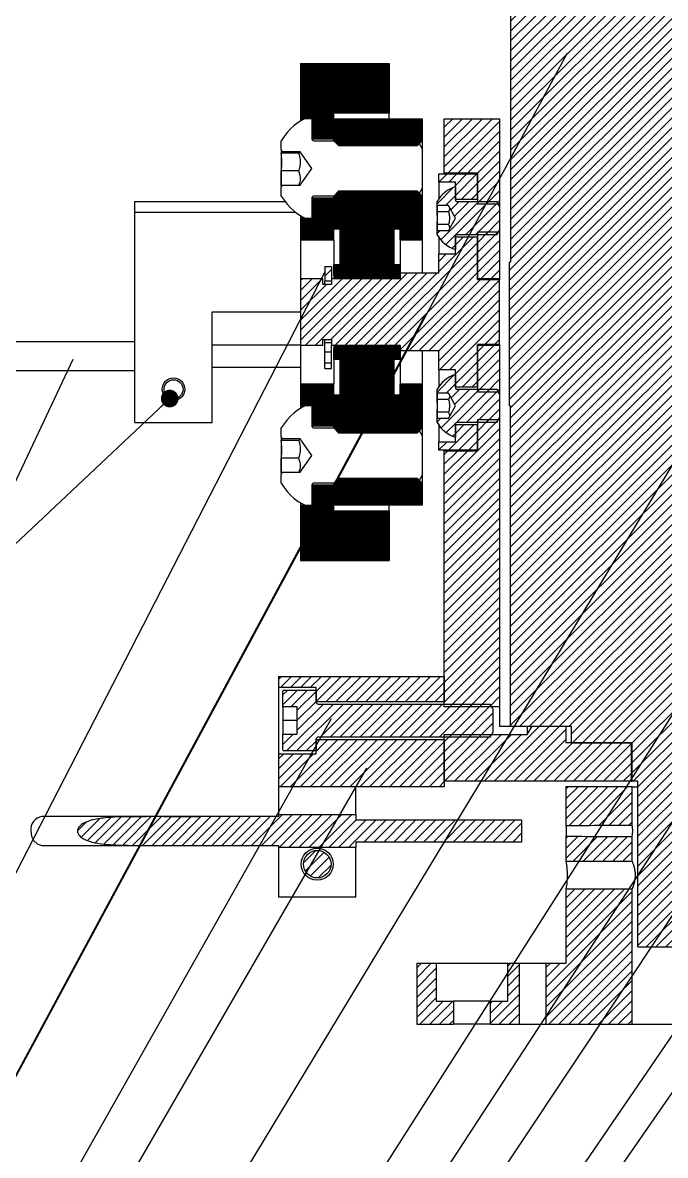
# Model space of a CAD drawing. Header units: millimetres. Extents: x 0 to 4220, y 0 to 2956.
# Drawn here: x 1058 to 1349, y 1924 to 2437 of the extents above; entities that cross this region are included whole.
import ezdxf

# ---------------------------------------------------------------- set-up
doc = ezdxf.new("R2010")
doc.units = ezdxf.units.MM
doc.linetypes.add('SLD-实线', pattern=[0])
doc.layers.add('文字', color=7, linetype='SLD-实线', lineweight=15)
doc.styles.get("Standard").update_dxf_attribs({"font": 'HYSWLONGFANGSONG.TTF'})
doc.dimstyles.new('SLDDIMSTYLE0', dxfattribs={"dimtxt": 0, "dimasz": 8, "dimexe": 0, "dimexo": 0.0625, "dimgap": 0, "dimtad": 0, "dimtih": 1, "dimtoh": 1, "dimdec": 0, "dimrnd": 1e-09, "dimzin": 0, "dimdsep": 46, "dimtxsty": 'Standard', "dimblk1": 'DOT', "dimblk2": 'DOT', "dimsah": 1, "dimcen": 0.09, "dimadec": 0, "dimazin": 0, "dimtfac": 8, "dimtdec": 0, "dimtofl": 0, "dimtmove": 0, "dimatfit": 3, "dimldrblk": 'DOT', "dimfxl": 0, "dimfrac": 2, "dimtolj": 1, "dimtzin": 0, "dimarcsym": 0})
doc.dimstyles.new('SLDDIMSTYLE1', dxfattribs={"dimtxt": 0, "dimasz": 30, "dimexe": 0, "dimexo": 0.0625, "dimgap": 0, "dimtad": 0, "dimtih": 1, "dimtoh": 1, "dimdec": 0, "dimrnd": 1e-09, "dimzin": 0, "dimdsep": 46, "dimtxsty": 'Standard', "dimblk1": 'NONE', "dimblk2": 'NONE', "dimsah": 1, "dimcen": 0.09, "dimadec": 0, "dimazin": 0, "dimtfac": 30, "dimtdec": 0, "dimtofl": 0, "dimtmove": 0, "dimatfit": 3, "dimldrblk": 'NONE', "dimfxl": 0, "dimfrac": 2, "dimtolj": 1, "dimtzin": 0, "dimarcsym": 0})

# ---------------------------------------------------------------- blocks, each defined once
blk = doc.blocks.new('_NONE')
blk = doc.blocks.new('_DOT')
at = {"color": 0, "linetype": 'ByBlock', "lineweight": -2}
blk.add_line((-0.5, 0), (-1, 0), dxfattribs=at)
at = {"color": 0, "linetype": 'ByBlock', "const_width": 0.5}
blk.add_lwpolyline([(-0.25, 0, 1), (0.25, 0, 1)], format="xyb", close=True, dxfattribs=at)

msp = doc.modelspace()

# ---------------------------------------------------------------- hatches: boundary and pattern name
at = {"linetype": 'SLD-实线', "lineweight": 0}
h = msp.add_hatch(dxfattribs=at)
h.set_pattern_fill('ANSI31', style=0)
h.paths.add_polyline_path([(1484.63, 2502.16), (1434.63, 2502.16), (1434.63, 2508.41), (1419.63, 2508.41), (1419.63, 2518.41), (1278.63, 2518.41), (1278.63, 2453.41), (1279.13, 2453.41), (1279.13, 2328.41), (1278.63, 2328.41), (1278.63, 2263.41), (1279.13, 2263.41), (1279.13, 2118.41), (1306.63, 2118.41), (1306.63, 2110.91), (1334.13, 2110.91), (1334.13, 2093.41), (1336.63, 2093.41), (1336.63, 2018.41), (1364.13, 2018.41), (1364.13, 2110.91), (1391.63, 2110.91), (1391.63, 2118.41), (1419.13, 2118.41), (1419.13, 2263.41), (1419.63, 2263.41), (1419.63, 2328.41), (1419.13, 2328.41), (1419.13, 2453.41), (1419.63, 2453.41), (1419.63, 2493.41), (1434.63, 2493.41), (1434.63, 2497.16), (1484.63, 2497.16)], flags=0)
h = msp.add_hatch(dxfattribs=at)
h.set_pattern_fill('ANSI31', scale=0.08333333, angle=90, style=0)
h.paths.add_polyline_path([(1224.13, 2395.91), (1224.13, 2418.41), (1184.13, 2418.41), (1184.13, 2393.41), (1189.13, 2393.41), (1189.13, 2384.16), (1199.13, 2384.16), (1199.13, 2395.91)], flags=0)
h = msp.add_hatch(dxfattribs=at)
h.set_pattern_fill('ANSI31', scale=0.06666667, style=0)
h.paths.add_polyline_path([(1239.13, 2393.41), (1199.13, 2393.41), (1199.13, 2383.41), (1201.3, 2381.24), (1236.97, 2381.24), (1239.13, 2383.41)], flags=0)
h = msp.add_hatch(dxfattribs=at)
h.set_pattern_fill('ANSI31', style=0)
h.paths.add_polyline_path([(1249.13, 2393.41), (1249.13, 2368.91), (1264.13, 2368.91), (1264.13, 2354.66), (1274.13, 2354.66), (1274.13, 2393.41)], flags=0)
h = msp.add_hatch(dxfattribs=at)
h.set_pattern_fill('ANSI31', style=0)
h.paths.add_polyline_path([(1254.13, 2356.91), (1264.13, 2356.91), (1264.13, 2368.41), (1246.63, 2368.41), (1246.63, 2364.66), (1254.13, 2364.66)], flags=0)
h = msp.add_hatch(dxfattribs=at)
h.set_pattern_fill('ANSI31', scale=0.06666667, style=0)
h.paths.add_polyline_path([(1199.13, 2348.41), (1229.13, 2348.41), (1229.13, 2338.41), (1239.13, 2338.41), (1239.13, 2358.41), (1236.97, 2360.57), (1201.3, 2360.57), (1199.13, 2358.41)], flags=0)
h = msp.add_hatch(dxfattribs=at)
h.set_pattern_fill('ANSI31', style=0)
edge = h.paths.add_edge_path(flags=0)
edge.add_line((1254.13, 2348.41), (1251.08, 2342.63))
edge.add_line((1251.08, 2342.63), (1245.88, 2342.63))
edge.add_line((1245.88, 2342.63), (1245.88, 2340.91))
edge.add_arc((1258.9, 2348.41), 15.03, 209.9383, 251.4828)
edge.add_line((1254.13, 2334.16), (1254.13, 2340.41))
edge.add_arc((1254.63, 2340.41), 0.5, 90, 180, ccw=False)
edge.add_line((1254.63, 2340.91), (1272.88, 2340.91))
edge.add_line((1272.88, 2340.91), (1274.13, 2343.07))
edge.add_line((1274.13, 2343.07), (1274.13, 2353.74))
edge.add_line((1274.13, 2353.74), (1272.88, 2355.91))
edge.add_line((1272.88, 2355.91), (1254.63, 2355.91))
edge.add_arc((1254.63, 2356.41), 0.5, 180, 270, ccw=False)
edge.add_line((1254.13, 2356.41), (1254.13, 2362.66))
edge.add_arc((1258.9, 2348.41), 15.03, 108.5172, 150.0617)
edge.add_line((1245.88, 2355.91), (1245.88, 2354.18))
edge.add_line((1245.88, 2354.18), (1251.08, 2354.18))
edge.add_line((1251.08, 2354.18), (1254.13, 2348.41))
h = msp.add_hatch(dxfattribs=at)
h.set_pattern_fill('ANSI31', scale=0.08333333, angle=90, style=0)
h.paths.add_polyline_path([(1184.13, 2338.41), (1199.13, 2338.41), (1199.13, 2357.66), (1189.13, 2357.66), (1189.13, 2348.41), (1184.13, 2348.41)], flags=0)
h = msp.add_hatch(dxfattribs=at)
h.set_pattern_fill('ANSI31', scale=0.06666667, style=0)
edge = h.paths.add_edge_path(flags=0)
edge.add_arc((1200.63, 2346.91), 1.5, 90, 180)
edge.add_line((1199.13, 2346.91), (1199.13, 2343.41))
edge.add_line((1199.13, 2343.41), (1201.96, 2343.41))
edge.add_line((1201.96, 2343.41), (1201.96, 2327.41))
edge.add_line((1201.96, 2327.41), (1199.13, 2327.41))
edge.add_line((1199.13, 2327.41), (1199.13, 2322.41))
edge.add_arc((1200.63, 2322.41), 1.5, 180, 270)
edge.add_line((1200.63, 2320.91), (1227.63, 2320.91))
edge.add_arc((1227.63, 2322.41), 1.5, 270, 360)
edge.add_line((1229.13, 2322.41), (1229.13, 2327.41))
edge.add_line((1229.13, 2327.41), (1226.31, 2327.41))
edge.add_line((1226.31, 2327.41), (1226.31, 2343.41))
edge.add_line((1226.31, 2343.41), (1229.13, 2343.41))
edge.add_line((1229.13, 2343.41), (1229.13, 2346.91))
edge.add_arc((1227.63, 2346.91), 1.5, 0, 90)
edge.add_line((1227.63, 2348.41), (1200.63, 2348.41))
h = msp.add_hatch(dxfattribs=at)
h.set_pattern_fill('ANSI31', style=0)
h.paths.add_polyline_path([(1229.13, 2323.41), (1229.13, 2320.91), (1198.13, 2320.91), (1198.13, 2318.41), (1194.13, 2318.41), (1194.13, 2320.91), (1184.13, 2320.91), (1184.13, 2290.91), (1194.13, 2290.91), (1194.13, 2293.41), (1198.13, 2293.41), (1198.13, 2290.91), (1229.13, 2290.91), (1229.13, 2288.41), (1246.63, 2288.41), (1246.63, 2279.66), (1254.13, 2279.66), (1254.13, 2271.91), (1264.13, 2271.91), (1264.13, 2291.16), (1274.13, 2291.16), (1274.13, 2320.66), (1264.13, 2320.66), (1264.13, 2339.91), (1254.13, 2339.91), (1254.13, 2332.16), (1246.63, 2332.16), (1246.63, 2323.41)], flags=0)
h = msp.add_hatch(dxfattribs=at)
h.set_pattern_fill('ANSI31', style=0)
h.paths.add_polyline_path([(1264.13, 2320.91), (1274.13, 2320.91), (1274.13, 2342.16), (1264.13, 2342.16)], flags=0)
h = msp.add_hatch(dxfattribs=at)
h.set_pattern_fill('ANSI32', style=0)
h.paths.add_polyline_path([(1198.13, 2326.51), (1195.13, 2326.51), (1195.13, 2319.91), (1198.13, 2319.91)], flags=0)
h = msp.add_hatch(dxfattribs=at)
h.set_pattern_fill('ANSI31', scale=0.06666667, style=0)
edge = h.paths.add_edge_path(flags=0)
edge.add_arc((1200.63, 2264.91), 1.5, 180, 270)
edge.add_line((1200.63, 2263.41), (1227.63, 2263.41))
edge.add_arc((1227.63, 2264.91), 1.5, 270, 360)
edge.add_line((1229.13, 2264.91), (1229.13, 2268.41))
edge.add_line((1229.13, 2268.41), (1226.31, 2268.41))
edge.add_line((1226.31, 2268.41), (1226.31, 2284.41))
edge.add_line((1226.31, 2284.41), (1229.13, 2284.41))
edge.add_line((1229.13, 2284.41), (1229.13, 2289.41))
edge.add_arc((1227.63, 2289.41), 1.5, 0, 90)
edge.add_line((1227.63, 2290.91), (1200.63, 2290.91))
edge.add_arc((1200.63, 2289.41), 1.5, 90, 180)
edge.add_line((1199.13, 2289.41), (1199.13, 2284.41))
edge.add_line((1199.13, 2284.41), (1201.96, 2284.41))
edge.add_line((1201.96, 2284.41), (1201.96, 2268.41))
edge.add_line((1201.96, 2268.41), (1199.13, 2268.41))
edge.add_line((1199.13, 2268.41), (1199.13, 2264.91))
h = msp.add_hatch(dxfattribs=at)
h.set_pattern_fill('ANSI31', style=0)
h.paths.add_polyline_path([(1274.13, 2290.91), (1264.13, 2290.91), (1264.13, 2269.66), (1274.13, 2269.66)], flags=0)
h = msp.add_hatch(dxfattribs=at)
h.set_pattern_fill('ANSI31', style=0)
edge = h.paths.add_edge_path(flags=0)
edge.add_line((1254.13, 2263.41), (1251.08, 2257.63))
edge.add_line((1251.08, 2257.63), (1245.88, 2257.63))
edge.add_line((1245.88, 2257.63), (1245.88, 2255.91))
edge.add_arc((1258.9, 2263.41), 15.03, 209.9383, 251.4828)
edge.add_line((1254.13, 2249.16), (1254.13, 2255.41))
edge.add_arc((1254.63, 2255.41), 0.5, 90, 180, ccw=False)
edge.add_line((1254.63, 2255.91), (1272.88, 2255.91))
edge.add_line((1272.88, 2255.91), (1274.13, 2258.07))
edge.add_line((1274.13, 2258.07), (1274.13, 2268.74))
edge.add_line((1274.13, 2268.74), (1272.88, 2270.91))
edge.add_line((1272.88, 2270.91), (1254.63, 2270.91))
edge.add_arc((1254.63, 2271.41), 0.5, 180, 270, ccw=False)
edge.add_line((1254.13, 2271.41), (1254.13, 2277.66))
edge.add_arc((1258.9, 2263.41), 15.03, 108.5172, 150.0617)
edge.add_line((1245.88, 2270.91), (1245.88, 2269.18))
edge.add_line((1245.88, 2269.18), (1251.08, 2269.18))
edge.add_line((1251.08, 2269.18), (1254.13, 2263.41))
h = msp.add_hatch(dxfattribs=at)
h.set_pattern_fill('ANSI31', scale=0.08333333, angle=90, style=0)
h.paths.add_polyline_path([(1189.13, 2254.16), (1199.13, 2254.16), (1199.13, 2273.41), (1184.13, 2273.41), (1184.13, 2263.41), (1189.13, 2263.41)], flags=0)
h = msp.add_hatch(dxfattribs=at)
h.set_pattern_fill('ANSI31', scale=0.06666667, style=0)
h.paths.add_polyline_path([(1229.13, 2263.41), (1199.13, 2263.41), (1199.13, 2253.41), (1201.3, 2251.24), (1236.97, 2251.24), (1239.13, 2253.41), (1239.13, 2273.41), (1229.13, 2273.41)], flags=0)
h = msp.add_hatch(dxfattribs=at)
h.set_pattern_fill('ANSI31', style=0)
h.paths.add_polyline_path([(1274.13, 2257.16), (1264.13, 2257.16), (1264.13, 2242.91), (1249.13, 2242.91), (1249.13, 2127.16), (1274.13, 2127.16)], flags=0)
h = msp.add_hatch(dxfattribs=at)
h.set_pattern_fill('ANSI31', style=0)
h.paths.add_polyline_path([(1246.63, 2243.41), (1264.13, 2243.41), (1264.13, 2254.91), (1254.13, 2254.91), (1254.13, 2247.16), (1246.63, 2247.16)], flags=0)
h = msp.add_hatch(dxfattribs=at)
h.set_pattern_fill('ANSI31', scale=0.08333333, angle=90, style=0)
h.paths.add_polyline_path([(1224.13, 2193.41), (1224.13, 2215.91), (1199.13, 2215.91), (1199.13, 2227.66), (1189.13, 2227.66), (1189.13, 2218.41), (1184.13, 2218.41), (1184.13, 2193.41)], flags=0)
h = msp.add_hatch(dxfattribs=at)
h.set_pattern_fill('ANSI31', scale=0.06666667, style=0)
h.paths.add_polyline_path([(1199.13, 2218.41), (1239.13, 2218.41), (1239.13, 2228.41), (1236.97, 2230.57), (1201.3, 2230.57), (1199.13, 2228.41)], flags=0)
h = msp.add_hatch(dxfattribs=at)
h.set_pattern_fill('ANSI31', style=0)
h.paths.add_polyline_path([(1249.13, 2140.91), (1174.13, 2140.91), (1174.13, 2135.91), (1191.13, 2135.91), (1191.13, 2129.41), (1249.13, 2129.41)], flags=0)
h = msp.add_hatch(dxfattribs=at)
h.set_pattern_fill('ANSI31', style=0)
edge = h.paths.add_edge_path(flags=0)
edge.add_arc((1192.13, 2129.41), 1, 180, 270, ccw=False)
edge.add_line((1191.13, 2129.41), (1191.13, 2134.66))
edge.add_line((1191.13, 2134.66), (1176.63, 2134.66))
edge.add_arc((1176.63, 2134.16), 0.5, 90, 180)
edge.add_line((1176.13, 2134.16), (1176.13, 2127.12))
edge.add_line((1176.13, 2127.12), (1182.63, 2127.12))
edge.add_line((1182.63, 2127.12), (1182.63, 2114.69))
edge.add_line((1182.63, 2114.69), (1176.13, 2114.69))
edge.add_line((1176.13, 2114.69), (1176.13, 2107.66))
edge.add_arc((1176.63, 2107.66), 0.5, 180, 270)
edge.add_line((1176.63, 2107.16), (1191.13, 2107.16))
edge.add_line((1191.13, 2107.16), (1191.13, 2112.41))
edge.add_arc((1192.13, 2112.41), 1, 90, 180, ccw=False)
edge.add_line((1192.13, 2113.41), (1269.88, 2113.41))
edge.add_line((1269.88, 2113.41), (1271.13, 2115.57))
edge.add_line((1271.13, 2115.57), (1271.13, 2126.24))
edge.add_line((1271.13, 2126.24), (1269.88, 2128.41))
edge.add_line((1269.88, 2128.41), (1192.13, 2128.41))
h = msp.add_hatch(dxfattribs=at)
h.set_pattern_fill('ANSI31', style=0)
h.paths.add_polyline_path([(1333.63, 2093.41), (1333.63, 2110.91), (1304.13, 2110.91), (1304.13, 2118.41), (1288.88, 2118.41), (1286.63, 2114.66), (1249.13, 2114.66), (1249.13, 2093.41)], flags=0)
h = msp.add_hatch(dxfattribs=at)
h.set_pattern_fill('ANSI31', style=0)
h.paths.add_polyline_path([(1174.13, 2090.91), (1249.13, 2090.91), (1249.13, 2112.41), (1191.13, 2112.41), (1191.13, 2105.91), (1174.13, 2105.91)], flags=0)
h = msp.add_hatch(dxfattribs=at)
h.set_pattern_fill('ANSI31', style=0)
edge = h.paths.add_edge_path(flags=0)
edge.add_line((1334.13, 2090.91), (1304.13, 2090.91))
edge.add_line((1304.13, 2090.91), (1304.13, 2073.26))
edge.add_ellipse((1349.13, 2070.91), major_axis=(-134.36, 0), ratio=0.018606, start_angle=276.4097, end_angle=289.567, ccw=False)
edge.add_line((1334.13, 2073.39), (1334.13, 2090.91))
h = msp.add_hatch(dxfattribs=at)
h.set_pattern_fill('ANSI31', style=0)
edge = h.paths.add_edge_path(flags=0)
edge.add_line((1284.13, 2065.91), (1284.13, 2075.91))
edge.add_line((1284.13, 2075.91), (1209.13, 2075.91))
edge.add_line((1209.13, 2075.91), (1209.13, 2078.41))
edge.add_line((1209.13, 2078.41), (1174.13, 2078.41))
edge.add_line((1174.13, 2078.41), (1174.13, 2077.41))
edge.add_spline(control_points=[(1174.13, 2077.41), (1169.82, 2077.41), (1165.52, 2077.41), (1161.21, 2077.41), (1156.9, 2077.41), (1152.59, 2077.41), (1148.29, 2077.41), (1139.67, 2077.41), (1131.06, 2077.4), (1122.44, 2077.4), (1120.29, 2077.4), (1118.13, 2077.41), (1115.98, 2077.41), (1114.9, 2077.41), (1113.83, 2077.41), (1112.75, 2077.4), (1108.44, 2077.4), (1104.13, 2077.4), (1099.83, 2077.18), (1095.49, 2076.97), (1090.98, 2076.68), (1087, 2074.95), (1086.06, 2074.54), (1085.13, 2074.03), (1084.39, 2073.33), (1084.12, 2073.07), (1083.87, 2072.79), (1083.67, 2072.48), (1083.47, 2072.17), (1083.32, 2071.82), (1083.24, 2071.45), (1083.18, 2071.17), (1083.16, 2070.87), (1083.2, 2070.58), (1083.24, 2070.29), (1083.32, 2070.01), (1083.45, 2069.74), (1083.62, 2069.36), (1083.88, 2069.02), (1084.16, 2068.71), (1084.65, 2068.2), (1085.24, 2067.78), (1085.85, 2067.43), (1087.45, 2066.52), (1089.27, 2066), (1091.07, 2065.62), (1094.66, 2064.87), (1098.35, 2064.66), (1102.02, 2064.54), (1105.66, 2064.41), (1109.31, 2064.41), (1112.95, 2064.41), (1116.6, 2064.4), (1120.24, 2064.41), (1123.89, 2064.41), (1127.54, 2064.41), (1131.18, 2064.41), (1134.83, 2064.41), (1141.38, 2064.41), (1147.93, 2064.41), (1154.48, 2064.41), (1161.03, 2064.41), (1167.58, 2064.41), (1174.13, 2064.41)], knot_values=[0, 0, 0, 0, 0.002585, 0.002585, 0.002585, 0.005169, 0.005169, 0.005169, 0.010338, 0.010338, 0.010338, 0.01163, 0.01163, 0.01163, 0.012277, 0.012277, 0.012277, 0.014862, 0.014862, 0.014862, 0.017484, 0.017484, 0.017484, 0.018092, 0.018092, 0.018092, 0.018309, 0.018309, 0.018309, 0.018528, 0.018528, 0.018528, 0.018699, 0.018699, 0.018699, 0.018869, 0.018869, 0.018869, 0.019116, 0.019116, 0.019116, 0.019532, 0.019532, 0.019532, 0.020627, 0.020627, 0.020627, 0.022804, 0.022804, 0.022804, 0.024964, 0.024964, 0.024964, 0.027123, 0.027123, 0.027123, 0.029282, 0.029282, 0.029282, 0.033163, 0.033163, 0.033163, 0.037043, 0.037043, 0.037043, 0.037043], weights=[1, 1, 1, 1, 1, 1, 1, 1, 1, 1, 1, 1, 1, 1, 1, 1, 1, 1, 1, 1, 1, 1, 1, 1, 1, 1, 1, 1, 1, 1, 1, 1, 1, 1, 1, 1, 1, 1, 1, 1, 1, 1, 1, 1, 1, 1, 1, 1, 1, 1, 1, 1, 1, 1, 1, 1, 1, 1, 1, 1, 1, 1, 1, 1], degree=3, periodic=0)
edge.add_line((1174.13, 2064.41), (1174.13, 2063.41))
edge.add_line((1174.13, 2063.41), (1209.13, 2063.41))
edge.add_line((1209.13, 2063.41), (1209.13, 2065.91))
edge.add_line((1209.13, 2065.91), (1284.13, 2065.91))
h = msp.add_hatch(dxfattribs=at)
h.set_pattern_fill('ANSI31', style=0)
edge = h.paths.add_edge_path(flags=0)
edge.add_ellipse((1349.13, 2050.91), major_axis=(335.91, 0), ratio=0.018606, start_angle=92.5594, end_angle=97.6987, ccw=False)
edge.add_line((1334.13, 2057.15), (1334.13, 2068.42))
edge.add_ellipse((1349.13, 2070.91), major_axis=(-134.36, 0), ratio=0.018606, start_angle=70.433, end_angle=83.5903, ccw=False)
edge.add_line((1304.13, 2068.55), (1304.13, 2057.1))
h = msp.add_hatch(dxfattribs=at)
h.set_pattern_fill('ANSI31', style=0)
edge = h.paths.add_edge_path(flags=0)
edge.add_arc((1191.63, 2055.91), 6.25, 0, 360)
h = msp.add_hatch(dxfattribs=at)
h.set_pattern_fill('ANSI31', style=0)
edge = h.paths.add_edge_path(flags=0)
edge.add_ellipse((1349.13, 2050.91), major_axis=(335.91, 0), ratio=0.018606, start_angle=262.3013, end_angle=267.4406, ccw=False)
edge.add_line((1304.13, 2044.71), (1304.13, 2010.91))
edge.add_line((1304.13, 2010.91), (1295.29, 2010.91))
edge.add_line((1295.29, 2010.91), (1295.29, 1983.41))
edge.add_line((1295.29, 1983.41), (1334.13, 1983.41))
edge.add_line((1334.13, 1983.41), (1334.13, 2044.66))
h = msp.add_hatch(dxfattribs=at)
h.set_pattern_fill('ANSI31', style=0)
h.paths.add_polyline_path([(1245.48, 2010.91), (1236.63, 2010.91), (1236.63, 1983.41), (1253.3, 1983.41), (1253.3, 1993.91), (1245.48, 1993.91)], flags=0)
h = msp.add_hatch(dxfattribs=at)
h.set_pattern_fill('ANSI31', style=0)
h.paths.add_polyline_path([(1269.99, 1993.91), (1269.99, 1983.41), (1282.99, 1983.41), (1282.99, 2010.91), (1277.81, 2010.91), (1277.81, 1993.91)], flags=0)

# ---------------------------------------------------------------- linework, layer by layer
at = {"color": 7, "linetype": 'SLD-实线', "lineweight": 30}
for p, q in [((1279.13, 2453.41), (1279.13, 2328.41)), ((1184.13, 2418.41), (1224.13, 2418.41)), ((1184.13, 2418.41), (1184.13, 2393.41)), ((1224.13, 2418.41), (1224.13, 2395.91)), ((1224.13, 2395.91), (1199.13, 2395.91)), ((1199.13, 2384.16), (1199.13, 2395.91)), ((1224.13, 2393.41), (1224.13, 2395.91)), ((1189.13, 2393.41), (1184.13, 2393.41)), ((1184.13, 2393.41), (1184.13, 2392.34)), ((1189.13, 2394.66), (1189.13, 2384.41)), ((1189.13, 2393.41), (1189.13, 2384.16)), ((1199.13, 2393.41), (1239.13, 2393.41)), ((1199.13, 2383.41), (1199.13, 2393.41)), ((1239.13, 2393.41), (1239.13, 2383.41)), ((1249.13, 2393.41), (1274.13, 2393.41)), ((1249.13, 2368.91), (1249.13, 2393.41)), ((1274.13, 2393.41), (1274.13, 2354.66)), ((1175.38, 2379.57), (1175.38, 2383.41)), ((1199.13, 2384.16), (1189.13, 2384.16)), ((1190.13, 2383.41), (1237.13, 2383.41)), ((1199.13, 2383.41), (1201.3, 2381.24)), ((1201.3, 2381.24), (1236.97, 2381.24)), ((1236.97, 2381.24), (1239.13, 2383.41)), ((1239.13, 2379.94), (1237.13, 2383.41)), ((1239.13, 2383.41), (1239.13, 2379.94)), ((1239.13, 2379.94), (1239.13, 2361.87)), ((1175.38, 2379.57), (1175.66, 2378.47)), ((1175.38, 2379.57), (1175.38, 2377.78)), ((1175.38, 2377.78), (1175.66, 2378.47)), ((1183.18, 2377.78), (1175.38, 2377.78)), ((1175.38, 2377.78), (1175.38, 2369.78)), ((1183.93, 2378.47), (1175.66, 2378.47)), ((1189.13, 2370.91), (1183.93, 2378.47)), ((1183.18, 2369.78), (1175.38, 2369.78)), ((1175.38, 2362.91), (1175.38, 2369.78)), ((1175.38, 2369.78), (1175.38, 2362.91)), ((1183.93, 2363.34), (1189.13, 2370.91)), ((1246.63, 2368.41), (1264.13, 2368.41)), ((1246.63, 2364.66), (1246.63, 2368.41)), ((1254.13, 2364.66), (1246.63, 2364.66)), ((1246.63, 2364.66), (1246.63, 2357.08)), ((1249.13, 2368.91), (1264.13, 2368.91)), ((1249.13, 2368.41), (1249.13, 2368.91)), ((1254.13, 2356.91), (1254.13, 2364.66)), ((1264.13, 2368.91), (1264.13, 2354.66)), ((1264.13, 2356.91), (1264.13, 2368.41)), ((1175.66, 2363.34), (1175.38, 2362.25)), ((1175.66, 2363.34), (1175.38, 2362.91)), ((1175.38, 2362.91), (1175.38, 2362.25)), ((1175.38, 2358.41), (1175.38, 2362.25)), ((1175.66, 2363.34), (1183.93, 2363.34)), ((1201.3, 2360.57), (1199.13, 2358.41)), ((1236.97, 2360.57), (1201.3, 2360.57)), ((1239.13, 2358.41), (1236.97, 2360.57)), ((1237.13, 2358.41), (1239.13, 2361.87)), ((1239.13, 2361.87), (1239.13, 2358.41)), ((1254.13, 2362.66), (1254.13, 2356.41)), ((1109.13, 2355.91), (1177.03, 2355.91)), ((1109.13, 2350.91), (1109.13, 2355.91)), ((1189.13, 2357.66), (1199.13, 2357.66)), ((1189.13, 2357.66), (1189.13, 2348.41)), ((1189.13, 2357.41), (1189.13, 2347.16)), ((1237.13, 2358.41), (1190.13, 2358.41)), ((1199.13, 2348.41), (1199.13, 2358.41)), ((1199.13, 2338.41), (1199.13, 2357.66)), ((1239.13, 2358.41), (1239.13, 2338.41)), ((1245.88, 2354.18), (1245.88, 2355.91)), ((1251.08, 2354.18), (1245.88, 2354.18)), ((1245.88, 2351.29), (1245.88, 2354.18)), ((1245.88, 2354.18), (1245.88, 2351.29)), ((1254.13, 2348.41), (1251.08, 2354.18)), ((1264.13, 2356.91), (1254.13, 2356.91)), ((1254.63, 2355.91), (1272.88, 2355.91)), ((1274.13, 2354.66), (1264.13, 2354.66)), ((1274.13, 2353.74), (1272.88, 2355.91)), ((1274.13, 2354.66), (1274.13, 2353.74)), ((1109.13, 2255.91), (1109.13, 2350.91)), ((1182.01, 2350.91), (1109.13, 2350.91)), ((1184.13, 2349.47), (1184.13, 2348.41)), ((1251.08, 2351.29), (1245.88, 2351.29)), ((1245.88, 2351.29), (1245.88, 2345.52)), ((1274.13, 2353.74), (1274.13, 2343.07)), ((1184.13, 2348.41), (1189.13, 2348.41)), ((1184.13, 2348.41), (1184.13, 2338.41)), ((1229.13, 2348.41), (1199.13, 2348.41)), ((1199.13, 2343.41), (1199.13, 2346.91)), ((1200.63, 2348.41), (1227.63, 2348.41)), ((1229.13, 2338.41), (1229.13, 2348.41)), ((1229.13, 2346.91), (1229.13, 2343.41)), ((1251.08, 2345.52), (1245.88, 2345.52)), ((1245.88, 2342.63), (1245.88, 2345.52)), ((1245.88, 2345.52), (1245.88, 2342.63)), ((1251.08, 2342.63), (1254.13, 2348.41)), ((1201.96, 2343.41), (1199.13, 2343.41)), ((1201.96, 2327.41), (1201.96, 2343.41)), ((1229.13, 2343.41), (1226.31, 2343.41)), ((1226.31, 2343.41), (1226.31, 2327.41)), ((1245.88, 2340.91), (1245.88, 2342.63)), ((1251.08, 2342.63), (1245.88, 2342.63)), ((1246.63, 2339.73), (1246.63, 2332.16)), ((1254.13, 2340.41), (1254.13, 2334.16)), ((1254.13, 2332.16), (1254.13, 2339.91)), ((1254.13, 2339.91), (1264.13, 2339.91)), ((1272.88, 2340.91), (1254.63, 2340.91)), ((1264.13, 2342.16), (1274.13, 2342.16)), ((1264.13, 2342.16), (1264.13, 2320.91)), ((1264.13, 2320.66), (1264.13, 2339.91)), ((1272.88, 2340.91), (1274.13, 2343.07)), ((1274.13, 2343.07), (1274.13, 2342.16)), ((1274.13, 2342.16), (1274.13, 2320.91)), ((1199.13, 2338.41), (1184.13, 2338.41)), ((1184.13, 2338.41), (1184.13, 2320.91)), ((1199.13, 2338.41), (1199.13, 2327.41)), ((1239.13, 2338.41), (1229.13, 2338.41)), ((1229.13, 2338.41), (1229.13, 2327.41)), ((1239.13, 2338.41), (1239.13, 2323.41)), ((1246.63, 2332.16), (1254.13, 2332.16)), ((1246.63, 2323.41), (1246.63, 2332.16)), ((1278.63, 2263.41), (1278.63, 2328.41)), ((1279.13, 2328.41), (1278.63, 2328.41)), ((1195.13, 2326.51), (1198.13, 2326.51)), ((1195.13, 2326.51), (1195.13, 2319.91)), ((1198.13, 2326.51), (1198.13, 2319.91)), ((1199.13, 2322.41), (1199.13, 2327.41)), ((1199.13, 2327.41), (1201.96, 2327.41)), ((1226.31, 2327.41), (1229.13, 2327.41)), ((1229.13, 2327.41), (1229.13, 2322.41)), ((1246.63, 2323.41), (1229.13, 2323.41)), ((1229.13, 2323.41), (1229.13, 2320.91)), ((1184.13, 2320.91), (1184.13, 2290.91)), ((1194.13, 2320.91), (1184.13, 2320.91)), ((1194.13, 2318.41), (1194.13, 2320.91)), ((1198.13, 2318.41), (1194.13, 2318.41)), ((1198.13, 2319.91), (1195.13, 2319.91)), ((1195.13, 2318.41), (1195.13, 2319.91)), ((1198.13, 2320.91), (1198.13, 2318.41)), ((1229.13, 2320.91), (1198.13, 2320.91)), ((1199.13, 2322.41), (1199.13, 2320.91)), ((1227.63, 2320.91), (1200.63, 2320.91)), ((1274.13, 2320.91), (1264.13, 2320.91)), ((1264.13, 2320.66), (1274.13, 2320.66)), ((1274.13, 2320.91), (1274.13, 2320.66)), ((1274.13, 2291.16), (1274.13, 2320.66)), ((1144.13, 2305.91), (1184.13, 2305.91)), ((1144.13, 2255.91), (1144.13, 2305.91)), ((1194.13, 2293.41), (1198.13, 2293.41)), ((1194.13, 2290.91), (1194.13, 2293.41)), ((1195.13, 2292.13), (1195.13, 2293.41)), ((1198.13, 2293.41), (1198.13, 2290.91)), ((1184.13, 2290.91), (1144.13, 2290.91)), ((1184.13, 2290.91), (1194.13, 2290.91)), ((1184.13, 2290.91), (1184.13, 2273.41)), ((1195.13, 2292.13), (1198.13, 2292.13)), ((1195.13, 2287.88), (1195.13, 2292.13)), ((1195.13, 2287.88), (1198.13, 2287.88)), ((1195.13, 2282.88), (1195.13, 2287.88)), ((1198.13, 2287.88), (1198.13, 2290.91)), ((1198.13, 2290.91), (1229.13, 2290.91)), ((1198.13, 2282.88), (1198.13, 2287.88)), ((1199.13, 2290.91), (1199.13, 2289.41)), ((1199.13, 2284.41), (1199.13, 2289.41)), ((1200.63, 2290.91), (1227.63, 2290.91)), ((1229.13, 2290.91), (1229.13, 2288.41)), ((1229.13, 2289.41), (1229.13, 2284.41)), ((1229.13, 2288.41), (1246.63, 2288.41)), ((1239.13, 2288.41), (1239.13, 2273.41)), ((1246.63, 2279.66), (1246.63, 2288.41)), ((1274.13, 2291.16), (1264.13, 2291.16)), ((1264.13, 2271.91), (1264.13, 2291.16)), ((1264.13, 2290.91), (1274.13, 2290.91)), ((1264.13, 2290.91), (1264.13, 2269.66)), ((1274.13, 2291.16), (1274.13, 2290.91)), ((1274.13, 2290.91), (1274.13, 2269.66)), ((1195.13, 2282.88), (1198.13, 2282.88)), ((1195.13, 2280.38), (1195.13, 2282.88)), ((1198.13, 2280.38), (1198.13, 2282.88)), ((1201.96, 2284.41), (1199.13, 2284.41)), ((1199.13, 2284.41), (1199.13, 2273.41)), ((1201.96, 2268.41), (1201.96, 2284.41)), ((1229.13, 2284.41), (1226.31, 2284.41)), ((1226.31, 2284.41), (1226.31, 2268.41)), ((1229.13, 2284.41), (1229.13, 2273.41)), ((1144.13, 2280.91), (1184.13, 2280.91)), ((1195.13, 2280.38), (1198.13, 2280.38)), ((1254.13, 2279.66), (1246.63, 2279.66)), ((1246.63, 2279.66), (1246.63, 2272.08)), ((1254.13, 2271.91), (1254.13, 2279.66)), ((1254.13, 2277.66), (1254.13, 2271.41)), ((1184.13, 2273.41), (1199.13, 2273.41)), ((1184.13, 2273.41), (1184.13, 2263.41)), ((1199.13, 2254.16), (1199.13, 2273.41)), ((1229.13, 2263.41), (1229.13, 2273.41)), ((1229.13, 2273.41), (1239.13, 2273.41)), ((1239.13, 2273.41), (1239.13, 2253.41)), ((1264.13, 2271.91), (1254.13, 2271.91)), ((1199.13, 2264.91), (1199.13, 2268.41)), ((1199.13, 2268.41), (1201.96, 2268.41)), ((1226.31, 2268.41), (1229.13, 2268.41)), ((1229.13, 2268.41), (1229.13, 2264.91)), ((1245.88, 2269.18), (1245.88, 2270.91)), ((1251.08, 2269.18), (1245.88, 2269.18)), ((1245.88, 2266.29), (1245.88, 2269.18)), ((1245.88, 2269.18), (1245.88, 2266.29)), ((1254.13, 2263.41), (1251.08, 2269.18)), ((1254.63, 2270.91), (1272.88, 2270.91)), ((1274.13, 2269.66), (1264.13, 2269.66)), ((1274.13, 2268.74), (1272.88, 2270.91)), ((1274.13, 2269.66), (1274.13, 2268.74)), ((1274.13, 2268.74), (1274.13, 2258.07)), ((1189.13, 2263.41), (1184.13, 2263.41)), ((1184.13, 2263.41), (1184.13, 2262.34)), ((1189.13, 2264.66), (1189.13, 2254.41)), ((1189.13, 2263.41), (1189.13, 2254.16)), ((1199.13, 2263.41), (1229.13, 2263.41)), ((1199.13, 2253.41), (1199.13, 2263.41)), ((1227.63, 2263.41), (1200.63, 2263.41)), ((1251.08, 2266.29), (1245.88, 2266.29)), ((1245.88, 2266.29), (1245.88, 2260.52)), ((1251.08, 2257.63), (1254.13, 2263.41)), ((1279.13, 2263.41), (1278.63, 2263.41)), ((1279.13, 2118.41), (1279.13, 2263.41)), ((1251.08, 2260.52), (1245.88, 2260.52)), ((1245.88, 2257.63), (1245.88, 2260.52)), ((1245.88, 2260.52), (1245.88, 2257.63)), ((1245.88, 2255.91), (1245.88, 2257.63)), ((1251.08, 2257.63), (1245.88, 2257.63)), ((1264.13, 2257.16), (1264.13, 2242.91)), ((1264.13, 2257.16), (1274.13, 2257.16)), ((1272.88, 2255.91), (1274.13, 2258.07)), ((1274.13, 2258.07), (1274.13, 2257.16)), ((1274.13, 2257.16), (1274.13, 2127.16)), ((1109.13, 2255.91), (1144.13, 2255.91)), ((1175.38, 2249.57), (1175.38, 2253.41)), ((1199.13, 2254.16), (1189.13, 2254.16)), ((1190.13, 2253.41), (1237.13, 2253.41)), ((1199.13, 2253.41), (1201.3, 2251.24)), ((1236.97, 2251.24), (1239.13, 2253.41)), ((1239.13, 2249.94), (1237.13, 2253.41)), ((1239.13, 2253.41), (1239.13, 2249.94)), ((1246.63, 2254.73), (1246.63, 2247.16)), ((1254.13, 2255.41), (1254.13, 2249.16)), ((1254.13, 2254.91), (1264.13, 2254.91)), ((1254.13, 2247.16), (1254.13, 2254.91)), ((1272.88, 2255.91), (1254.63, 2255.91)), ((1264.13, 2243.41), (1264.13, 2254.91)), ((1175.38, 2249.57), (1175.66, 2248.47)), ((1175.38, 2249.57), (1175.38, 2247.78)), ((1175.38, 2247.78), (1175.66, 2248.47)), ((1183.18, 2247.78), (1175.38, 2247.78)), ((1175.38, 2247.78), (1175.38, 2239.78)), ((1183.93, 2248.47), (1175.66, 2248.47)), ((1189.13, 2240.91), (1183.93, 2248.47)), ((1201.3, 2251.24), (1236.97, 2251.24)), ((1239.13, 2249.94), (1239.13, 2231.87)), ((1246.63, 2247.16), (1254.13, 2247.16)), ((1246.63, 2243.41), (1246.63, 2247.16)), ((1264.13, 2243.41), (1246.63, 2243.41)), ((1249.13, 2242.91), (1249.13, 2243.41)), ((1264.13, 2242.91), (1249.13, 2242.91)), ((1249.13, 2127.16), (1249.13, 2242.91)), ((1183.18, 2239.78), (1175.38, 2239.78)), ((1175.38, 2232.91), (1175.38, 2239.78)), ((1175.38, 2239.78), (1175.38, 2232.91)), ((1183.93, 2233.34), (1189.13, 2240.91)), ((1175.66, 2233.34), (1175.38, 2232.25)), ((1175.66, 2233.34), (1175.38, 2232.91)), ((1175.38, 2232.91), (1175.38, 2232.25)), ((1175.38, 2228.41), (1175.38, 2232.25)), ((1175.66, 2233.34), (1183.93, 2233.34)), ((1237.13, 2228.41), (1239.13, 2231.87)), ((1239.13, 2231.87), (1239.13, 2228.41)), ((1189.13, 2227.66), (1199.13, 2227.66)), ((1189.13, 2227.66), (1189.13, 2218.41)), ((1189.13, 2227.41), (1189.13, 2217.16)), ((1237.13, 2228.41), (1190.13, 2228.41)), ((1201.3, 2230.57), (1199.13, 2228.41)), ((1199.13, 2218.41), (1199.13, 2228.41)), ((1199.13, 2215.91), (1199.13, 2227.66)), ((1236.97, 2230.57), (1201.3, 2230.57)), ((1239.13, 2228.41), (1236.97, 2230.57)), ((1239.13, 2228.41), (1239.13, 2218.41)), ((1184.13, 2219.47), (1184.13, 2218.41)), ((1184.13, 2218.41), (1189.13, 2218.41)), ((1184.13, 2218.41), (1184.13, 2193.41)), ((1239.13, 2218.41), (1199.13, 2218.41)), ((1199.13, 2215.91), (1224.13, 2215.91)), ((1224.13, 2215.91), (1224.13, 2218.41)), ((1224.13, 2215.91), (1224.13, 2193.41)), ((1184.13, 2193.41), (1224.13, 2193.41)), ((1174.13, 2140.91), (1174.13, 2135.91)), ((1174.13, 2140.91), (1249.13, 2140.91)), ((1249.13, 2140.91), (1249.13, 2129.41)), ((1191.13, 2135.91), (1174.13, 2135.91)), ((1174.13, 2135.91), (1174.13, 2105.91)), ((1176.13, 2127.12), (1176.13, 2134.16)), ((1176.63, 2134.66), (1191.13, 2134.66)), ((1191.13, 2129.41), (1191.13, 2135.91)), ((1191.13, 2134.66), (1191.13, 2129.41)), ((1249.13, 2129.41), (1191.13, 2129.41)), ((1192.13, 2128.41), (1269.88, 2128.41)), ((1271.13, 2126.24), (1269.88, 2128.41)), ((1182.63, 2127.12), (1176.13, 2127.12)), ((1176.13, 2127.12), (1176.13, 2120.91)), ((1182.63, 2114.69), (1182.63, 2127.12)), ((1274.13, 2127.16), (1249.13, 2127.16)), ((1271.13, 2126.24), (1271.13, 2115.57)), ((1274.13, 2127.16), (1274.13, 2118.41)), ((1182.63, 2120.91), (1176.13, 2120.91)), ((1176.13, 2120.91), (1176.13, 2114.69)), ((1274.13, 2118.41), (1279.13, 2118.41)), ((1279.13, 2118.41), (1306.63, 2118.41)), ((1286.63, 2114.66), (1288.88, 2118.41)), ((1286.63, 2118.41), (1286.63, 2114.66)), ((1288.88, 2118.41), (1304.13, 2118.41)), ((1304.13, 2118.41), (1304.13, 2110.91)), ((1306.63, 2110.91), (1306.63, 2118.41)), ((1176.13, 2107.66), (1176.13, 2114.69)), ((1176.13, 2114.69), (1182.63, 2114.69)), ((1269.88, 2113.41), (1192.13, 2113.41)), ((1249.13, 2114.66), (1286.63, 2114.66)), ((1249.13, 2093.41), (1249.13, 2114.66)), ((1269.88, 2113.41), (1271.13, 2115.57)), ((1191.13, 2112.41), (1191.13, 2107.16)), ((1191.13, 2105.91), (1191.13, 2112.41)), ((1191.13, 2112.41), (1249.13, 2112.41)), ((1249.13, 2112.41), (1249.13, 2090.91)), ((1333.63, 2110.91), (1304.13, 2110.91)), ((1306.63, 2110.91), (1334.13, 2110.91)), ((1333.63, 2110.91), (1333.63, 2093.41)), ((1334.13, 2093.41), (1334.13, 2110.91)), ((1174.13, 2105.91), (1174.13, 2090.91)), ((1174.13, 2105.91), (1191.13, 2105.91)), ((1191.13, 2107.16), (1176.63, 2107.16)), ((1333.63, 2093.41), (1249.13, 2093.41)), ((1333.63, 2093.41), (1334.13, 2093.41)), ((1336.63, 2093.41), (1334.13, 2093.41)), ((1336.63, 2018.41), (1336.63, 2093.41)), ((1249.13, 2090.91), (1174.13, 2090.91)), ((1174.13, 2090.91), (1174.13, 2078.41)), ((1209.13, 2078.41), (1209.13, 2090.91)), ((1304.13, 2090.91), (1304.13, 2073.26)), ((1334.13, 2090.91), (1304.13, 2090.91)), ((1334.13, 2073.39), (1334.13, 2090.91)), ((1334.13, 2090.91), (1336.63, 2090.91)), ((1174.13, 2078.41), (1174.13, 2077.41)), ((1174.13, 2078.41), (1209.13, 2078.41)), ((1209.13, 2078.41), (1209.13, 2075.91)), ((1209.13, 2075.91), (1284.13, 2075.91)), ((1284.13, 2075.91), (1284.13, 2065.91)), ((1304.13, 2068.55), (1304.13, 2057.1)), ((1334.13, 2057.15), (1334.13, 2068.42)), ((1334.13, 2068.42), (1334.14, 2068.42)), ((1174.13, 2064.41), (1174.13, 2063.41)), ((1209.13, 2063.41), (1174.13, 2063.41)), ((1174.13, 2063.41), (1174.13, 2040.91)), ((1284.13, 2065.91), (1209.13, 2065.91)), ((1209.13, 2065.91), (1209.13, 2063.41)), ((1209.13, 2040.91), (1209.13, 2063.41)), ((1304.13, 2044.71), (1304.13, 2010.91)), ((1334.13, 1983.41), (1334.13, 2044.66)), ((1209.13, 2040.91), (1174.13, 2040.91)), ((1336.63, 2018.41), (1364.13, 2018.41)), ((1236.63, 2010.91), (1236.63, 1983.41)), ((1245.48, 2010.91), (1236.63, 2010.91)), ((1245.48, 2010.91), (1245.48, 1993.91)), ((1277.81, 2010.91), (1245.48, 2010.91)), ((1277.81, 1993.91), (1277.81, 2010.91)), ((1282.99, 2010.91), (1277.81, 2010.91)), ((1282.99, 2010.91), (1282.99, 1983.41)), ((1295.29, 2010.91), (1282.99, 2010.91)), ((1295.29, 1983.41), (1295.29, 2010.91)), ((1304.13, 2010.91), (1295.29, 2010.91)), ((1245.48, 1993.91), (1253.3, 1993.91)), ((1253.3, 1993.91), (1253.3, 1983.41)), ((1269.99, 1993.91), (1253.3, 1993.91)), ((1269.99, 1983.41), (1269.99, 1993.91)), ((1269.99, 1993.91), (1277.81, 1993.91)), ((1236.63, 1983.41), (1253.3, 1983.41)), ((1269.99, 1983.41), (1253.3, 1983.41)), ((1269.99, 1983.41), (1282.99, 1983.41)), ((1282.99, 1983.41), (1295.29, 1983.41)), ((1295.29, 1983.41), (1334.13, 1983.41)), ((1334.13, 1983.41), (1364.13, 1983.41))]:
    msp.add_line(p, q, dxfattribs=at)
at = {"color": 7, "linetype": 'SLD-实线', "lineweight": 30, "flags": 128}
for points in [[(1334.14, 2068.42), (1334.19, 2068.65), (1334.27, 2069.12), (1334.34, 2069.8), (1334.39, 2070.61), (1334.38, 2071.44), (1334.33, 2072.21), (1334.25, 2072.84), (1334.17, 2073.26), (1334.13, 2073.41), (1334.13, 2073.39), (1334.13, 2073.39)], [(1062.08, 2070.91), (1062.42, 2068.56), (1063.39, 2066.53), (1064.86, 2065.09), (1066.63, 2064.43), (1067.09, 2064.41)]]:
    msp.add_lwpolyline(points, dxfattribs=at)
at = {"color": 7, "linetype": 'SLD-实线', "lineweight": 30}
for centre, radius in [((1126.63, 2270.91), 5.12), ((1126.63, 2270.91), 4.3), ((1191.63, 2055.91), 7.25), ((1191.63, 2055.91), 6.25)]:
    msp.add_circle(centre, radius, dxfattribs=at)
for centre, radius, start, end in [((1197.09, 2370.91), 25.05, 108.5172, 150.0617), ((1190.13, 2384.41), 1, 180, 270), ((1258.9, 2348.41), 15.03, 108.5172, 150.0617), ((1197.09, 2370.91), 25.05, 209.9383, 251.4828), ((1190.13, 2357.41), 1, 90, 180), ((1254.63, 2356.41), 0.5, 180, 270), ((1200.63, 2346.91), 1.5, 90, 180), ((1227.63, 2346.91), 1.5, 0, 90), ((1258.9, 2348.41), 15.03, 209.9383, 251.4828), ((1254.63, 2340.41), 0.5, 90, 180), ((1200.63, 2322.41), 1.5, 180, 270), ((1227.63, 2322.41), 1.5, 270, 0), ((1200.63, 2289.41), 1.5, 90, 180), ((1227.63, 2289.41), 1.5, 0, 90), ((1258.9, 2263.41), 15.03, 108.5172, 150.0617), ((1254.63, 2271.41), 0.5, 180, 270), ((1197.09, 2240.91), 25.05, 108.5172, 150.0617), ((1200.63, 2264.91), 1.5, 180, 270), ((1227.63, 2264.91), 1.5, 270, 0), ((1190.13, 2254.41), 1, 180, 270), ((1258.9, 2263.41), 15.03, 209.9383, 251.4828), ((1254.63, 2255.41), 0.5, 90, 180), ((1197.09, 2240.91), 25.05, 209.9383, 251.4828), ((1190.13, 2227.41), 1, 90, 180), ((1176.63, 2134.16), 0.5, 90, 180), ((1192.13, 2129.41), 1, 180, 270), ((1192.13, 2112.41), 1, 90, 180), ((1176.63, 2107.66), 0.5, 180, 270), ((1067.86, 2071.63), 5.83, 97.4046, 187.0957)]:
    msp.add_arc(centre, radius, start, end, dxfattribs=at)
for centre, major_axis, start_param, end_param in [((1349.13, 2070.91), (-134.36, 0), 4.824259, 5.053898), ((1349.13, 2070.91), (-134.36, 0), 1.229287, 1.458927), ((1349.13, 2050.91), (335.91, 0), 1.615466, 1.705164), ((1349.13, 2050.91), (335.91, 0), 4.578021, 4.66772)]:
    msp.add_ellipse(centre, major_axis=major_axis, ratio=0.018606, start_param=start_param, end_param=end_param, dxfattribs=at)
for points, knots in [([(1175.38, 2369.78), (1175.43, 2370.14), (1175.78, 2372.79), (1175.57, 2375.47), (1175.38, 2377.78)], [0, 0, 0, 0, 0.136997, 1, 1, 1, 1]), ([(1183.93, 2378.47), (1183.96, 2378.41), (1184.06, 2378.17), (1183.55, 2377.95), (1183.18, 2377.78)], [0, 0, 0, 0, 0.260004, 1, 1, 1, 1]), ([(1183.18, 2377.78), (1183.48, 2376.84), (1184.18, 2374.65), (1183.9, 2371.86), (1183.33, 2370.2), (1183.18, 2369.78)], [0, 0, 0, 0, 0.3588337, 0.8370636, 1, 1, 1, 1]), ([(1183.18, 2369.78), (1183.61, 2368.52), (1184.35, 2366.37), (1183.6, 2364.23), (1183.29, 2363.34)], [0, 0, 0, 0, 0.583762, 1, 1, 1, 1]), ([(1251.08, 2354.18), (1251.29, 2353.67), (1251.69, 2352.7), (1251.28, 2351.74), (1251.08, 2351.29)], [0, 0, 0, 0, 0.5295654, 1, 1, 1, 1]), ([(1245.88, 2345.52), (1245.91, 2345.78), (1246.15, 2347.7), (1246.01, 2349.63), (1245.88, 2351.29)], [0, 0, 0, 0, 0.137544, 1, 1, 1, 1]), ([(1251.08, 2351.29), (1251.23, 2350.62), (1251.6, 2348.99), (1251.45, 2347.01), (1251.15, 2345.8), (1251.08, 2345.52)], [0, 0, 0, 0, 0.356028, 0.852067, 1, 1, 1, 1]), ([(1251.08, 2345.52), (1251.29, 2345.01), (1251.69, 2344.04), (1251.28, 2343.08), (1251.08, 2342.63)], [0, 0, 0, 0, 0.529565, 1, 1, 1, 1]), ([(1109.13, 2292.41), (1104.37, 2292.41), (1095.46, 2292.41), (1083.04, 2292.41), (1072.48, 2292.41), (1063.74, 2292.41), (1056.3, 2292.41), (1049.53, 2292.41), (1042.87, 2292.41), (1036.15, 2292.41), (1029.62, 2292.41), (1023, 2292.41), (1016.17, 2292.41), (1008.73, 2292.41), (1004.41, 2292.41), (1002.09, 2292.41)], [0, 0, 0, 0, 0.127121, 0.23777, 0.33176, 0.409058, 0.471127, 0.530364, 0.589864, 0.649338, 0.711413, 0.768062, 0.834371, 0.910946, 1, 1, 1, 1]), ([(1002.09, 2279.41), (1004.31, 2279.41), (1008.49, 2279.41), (1015.74, 2279.41), (1022.62, 2279.41), (1029.56, 2279.41), (1036.21, 2279.41), (1042.43, 2279.41), (1048.77, 2279.41), (1056.44, 2279.41), (1066.49, 2279.41), (1078.75, 2279.41), (1093.2, 2279.41), (1103.58, 2279.41), (1109.13, 2279.41)], [0, 0, 0, 0, 0.0854059, 0.1605973, 0.2276311, 0.2871755, 0.3549376, 0.4090751, 0.4546094, 0.5246432, 0.6139883, 0.7229769, 0.8517332, 1, 1, 1, 1]), ([(1251.08, 2269.18), (1251.29, 2268.67), (1251.69, 2267.7), (1251.28, 2266.74), (1251.08, 2266.29)], [0, 0, 0, 0, 0.529565, 1, 1, 1, 1]), ([(1245.88, 2260.52), (1245.91, 2260.78), (1246.15, 2262.7), (1246.01, 2264.63), (1245.88, 2266.29)], [0, 0, 0, 0, 0.137544, 1, 1, 1, 1]), ([(1251.08, 2266.29), (1251.23, 2265.62), (1251.6, 2263.99), (1251.45, 2262.01), (1251.15, 2260.8), (1251.08, 2260.52)], [0, 0, 0, 0, 0.356028, 0.852067, 1, 1, 1, 1]), ([(1251.08, 2260.52), (1251.29, 2260.01), (1251.69, 2259.04), (1251.28, 2258.08), (1251.08, 2257.63)], [0, 0, 0, 0, 0.529565, 1, 1, 1, 1]), ([(1175.38, 2239.78), (1175.43, 2240.14), (1175.78, 2242.79), (1175.57, 2245.47), (1175.38, 2247.78)], [0, 0, 0, 0, 0.136997, 1, 1, 1, 1]), ([(1183.93, 2248.47), (1183.96, 2248.41), (1184.06, 2248.17), (1183.55, 2247.95), (1183.18, 2247.78)], [0, 0, 0, 0, 0.260004, 1, 1, 1, 1]), ([(1183.18, 2247.78), (1183.48, 2246.84), (1184.18, 2244.65), (1183.9, 2241.86), (1183.33, 2240.2), (1183.18, 2239.78)], [0, 0, 0, 0, 0.3588337, 0.8370636, 1, 1, 1, 1]), ([(1183.18, 2239.78), (1183.61, 2238.52), (1184.35, 2236.37), (1183.6, 2234.23), (1183.29, 2233.34)], [0, 0, 0, 0, 0.583762, 1, 1, 1, 1]), ([(1174.13, 2077.41), (1169.37, 2077.41), (1160.46, 2077.41), (1148.04, 2077.41), (1137.48, 2077.41), (1128.74, 2077.41), (1121.3, 2077.41), (1114.53, 2077.41), (1107.87, 2077.41), (1101.15, 2077.41), (1094.62, 2077.41), (1088, 2077.41), (1081.17, 2077.41), (1073.73, 2077.41), (1069.41, 2077.41), (1067.09, 2077.41)], [0, 0, 0, 0, 0.127121, 0.23777, 0.33176, 0.409058, 0.471127, 0.530364, 0.589864, 0.649338, 0.711413, 0.768062, 0.834371, 0.910946, 1, 1, 1, 1]), ([(1174.13, 2077.41), (1169.82, 2077.41), (1161.21, 2077.41), (1143.98, 2077.41), (1128.9, 2077.4), (1117.06, 2077.41), (1109.52, 2077.4), (1101.97, 2077.41), (1093.33, 2076.73), (1088.02, 2075.63), (1084.8, 2073.85), (1083.63, 2072.51), (1083.19, 2071.55), (1083.15, 2070.57), (1083.45, 2069.6), (1084.3, 2068.44), (1086.76, 2066.71), (1091.05, 2065.49), (1096.5, 2064.78), (1103.82, 2064.42), (1112.95, 2064.4), (1123.89, 2064.41), (1137.73, 2064.4), (1154.48, 2064.41), (1167.58, 2064.41), (1174.13, 2064.41)], [0, 0, 0, 0, 0.069313, 0.138626, 0.277252, 0.311909, 0.329237, 0.398559, 0.433244, 0.468617, 0.485112, 0.491051, 0.49704, 0.501726, 0.506405, 0.513153, 0.524514, 0.554145, 0.583539, 0.613198, 0.671867, 0.730522, 0.789176, 0.894588, 1, 1, 1, 1]), ([(1304.14, 2073.37), (1304.14, 2073.38), (1304.15, 2073.42), (1304.17, 2073.19), (1304.21, 2072.7), (1304.24, 2072), (1304.26, 2071.18), (1304.25, 2070.32), (1304.23, 2069.54), (1304.19, 2068.91), (1304.16, 2068.48), (1304.15, 2068.43), (1304.14, 2068.41)], [0, 0, 0, 0, 0.036624, 0.143842, 0.251121, 0.358544, 0.46597, 0.573252, 0.680469, 0.7878, 0.895247, 1, 1, 1, 1]), ([(1067.09, 2064.41), (1069.31, 2064.41), (1073.49, 2064.41), (1080.74, 2064.41), (1087.62, 2064.41), (1094.56, 2064.41), (1101.21, 2064.41), (1107.43, 2064.41), (1113.77, 2064.41), (1121.44, 2064.41), (1131.49, 2064.41), (1143.75, 2064.41), (1158.2, 2064.41), (1168.58, 2064.41), (1174.13, 2064.41)], [0, 0, 0, 0, 0.0854059, 0.1605973, 0.2276311, 0.2871755, 0.3549376, 0.4090751, 0.4546094, 0.5246432, 0.6139883, 0.7229769, 0.8517332, 1, 1, 1, 1]), ([(1304.14, 2057.15), (1304.16, 2057.09), (1304.21, 2056.96), (1304.38, 2055.91), (1304.55, 2054.34), (1304.67, 2052.57), (1304.7, 2050.69), (1304.65, 2048.81), (1304.5, 2046.94), (1304.32, 2045.54), (1304.18, 2044.73), (1304.16, 2044.73), (1304.15, 2044.73)], [0, 0, 0, 0, 0.105051, 0.211436, 0.318689, 0.426401, 0.500065, 0.606717, 0.713343, 0.820618, 0.928325, 1, 1, 1, 1]), ([(1334.13, 2044.66), (1334.15, 2044.68), (1334.18, 2044.71), (1334.49, 2045.39), (1334.96, 2046.64), (1335.43, 2048.42), (1335.6, 2049.96), (1335.62, 2051.46), (1335.51, 2052.91), (1335.1, 2054.71), (1334.61, 2056.15), (1334.21, 2057.06), (1334.16, 2057.12), (1334.13, 2057.15)], [0, 0, 0, 0, 0.075356, 0.170951, 0.270908, 0.377662, 0.48362, 0.500086, 0.598187, 0.69607, 0.799475, 0.907283, 1, 1, 1, 1])]:
    msp.add_open_spline(points, degree=3, knots=knots, dxfattribs=at)

# ---------------------------------------------------------------- leaders
at = {"layer": '文字', "has_arrowhead": 0}
for points in [[(2065.01, 2617.49), (0, 0)], [(1873.3, 2614.04), (0, 0)], [(2105.62, 2507.56), (0, 0)], [(1913.24, 2506.43), (0, 0)], [(1304.66, 2423.05), (0, 0)], [(1438.22, 2379.02), (0, 0)], [(1515.11, 2324.84), (0, 0)], [(1195.13, 2324.02), (0, 0)], [(1586.02, 2320.7), (0, 0)], [(1240.49, 2304.67), (0, 0)], [(1532.04, 2303.08), (0, 0)], [(1081.01, 2284.37), (0, 0)], [(1439.93, 2261.32), (0, 0)], [(1197.98, 2121.72), (0, 0)], [(1213.88, 2099.39), (0, 0)], [(1379.65, 1992.19), (0, 0)], [(2124.55, 1985.09), (0, 0)]]:
    msp.add_leader(points, dimstyle='SLDDIMSTYLE1', dxfattribs=at)
at = {"layer": '文字'}
msp.add_leader([(1124.9, 2266.71), (1040, 2186.67)], dimstyle='SLDDIMSTYLE0', dxfattribs=at)

doc.saveas('drawing.dxf')
